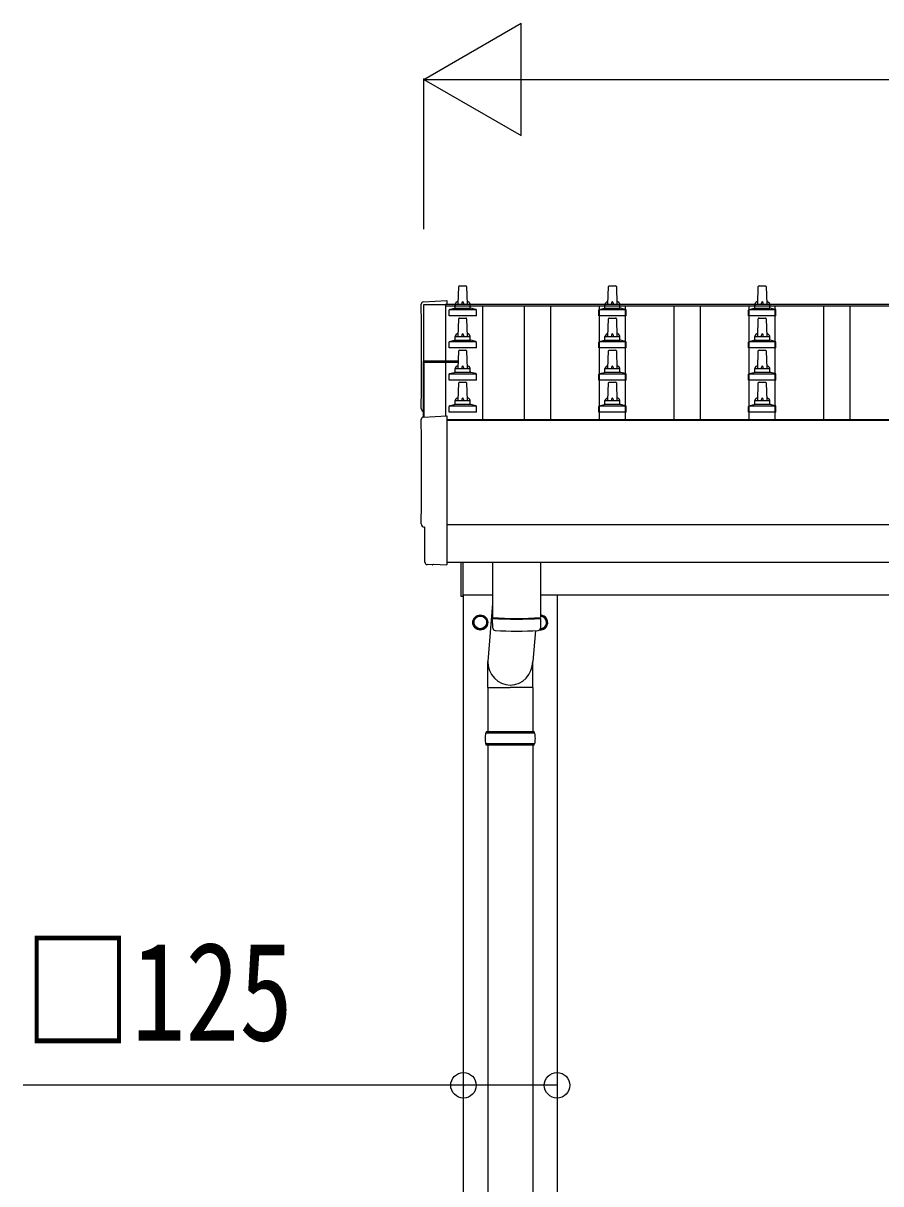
# Model space of a CAD drawing. Units: millimetres, scale not verified. Extents: x -16820 to 16820, y -11880 to 11880.
# Drawn here: x -15193 to -14047, y -3633 to -2083 of the extents above; entities that cross this region are included whole.
import ezdxf
from ezdxf.enums import TextEntityAlignment as Align

# ---------------------------------------------------------------- set-up
doc = ezdxf.new("R2010")
doc.units = ezdxf.units.MM
doc.header["$LTSCALE"] = 60
for name, color, linetype in [('0-5_YKK_13', 4, 'Continuous'), ('0-6_YKK_A1', 4, 'Continuous'), ('0-7_YKK_D', 6, 'Continuous')]:
    doc.layers.add(name, color=color, linetype=linetype)
doc.styles.add('ＭＳ ゴシック', font='')
doc.styles.get('ＭＳ ゴシック').set_extended_font_data('MS Gothic')

msp = doc.modelspace()

# ---------------------------------------------------------------- linework, layer by layer
at = {"layer": '0-5_YKK_13'}
for p, q in [((-14611.85, -2458.35), (-14611.12, -2434.83)), ((-14610.12, -2433.85), (-14601.57, -2433.85)), ((-14600.57, -2434.83), (-14599.85, -2458.35)), ((-14411.85, -2458.35), (-14411.12, -2434.83)), ((-14410.12, -2433.85), (-14401.57, -2433.85)), ((-14400.57, -2434.83), (-14399.85, -2458.35)), ((-14211.85, -2458.35), (-14211.12, -2434.83)), ((-14210.12, -2433.85), (-14201.57, -2433.85)), ((-14200.57, -2434.83), (-14199.85, -2458.35)), ((-14623.33, -2465.17), (-14616.61, -2463.54)), ((-14616.23, -2463.35), (-14595.46, -2463.35)), ((-14615.85, -2462.57), (-14615.85, -2458.35)), ((-14614.85, -2458.35), (-14596.85, -2458.35)), ((-14595.85, -2462.57), (-14595.85, -2458.35)), ((-14588.36, -2465.17), (-14595.08, -2463.54)), ((-14423.33, -2465.17), (-14416.61, -2463.54)), ((-14416.23, -2463.35), (-14395.46, -2463.35)), ((-14415.85, -2462.57), (-14415.85, -2458.35)), ((-14414.85, -2458.35), (-14396.85, -2458.35)), ((-14395.85, -2462.57), (-14395.85, -2458.35)), ((-14388.36, -2465.17), (-14395.08, -2463.54)), ((-14223.33, -2465.17), (-14216.61, -2463.54)), ((-14216.23, -2463.35), (-14195.46, -2463.35)), ((-14215.85, -2462.57), (-14215.85, -2458.35)), ((-14214.85, -2458.35), (-14196.85, -2458.35)), ((-14195.85, -2462.57), (-14195.85, -2458.35)), ((-14188.36, -2465.17), (-14195.08, -2463.54)), ((-14624.1, -2473.85), (-14624.1, -2466.14)), ((-14587.6, -2473.85), (-14624.1, -2473.85)), ((-14623.71, -2465.35), (-14587.98, -2465.35)), ((-14611.85, -2501.21), (-14611.12, -2477.69)), ((-14610.12, -2476.71), (-14601.57, -2476.71)), ((-14600.57, -2477.69), (-14599.85, -2501.21)), ((-14587.6, -2473.85), (-14587.6, -2466.14)), ((-14424.1, -2473.85), (-14424.1, -2466.14)), ((-14387.6, -2473.85), (-14424.1, -2473.85)), ((-14423.71, -2465.35), (-14387.98, -2465.35)), ((-14411.85, -2501.21), (-14411.12, -2477.69)), ((-14410.12, -2476.71), (-14401.57, -2476.71)), ((-14400.57, -2477.69), (-14399.85, -2501.21)), ((-14387.6, -2473.85), (-14387.6, -2466.14)), ((-14224.1, -2473.85), (-14224.1, -2466.14)), ((-14187.6, -2473.85), (-14224.1, -2473.85)), ((-14223.71, -2465.35), (-14187.98, -2465.35)), ((-14211.85, -2501.21), (-14211.12, -2477.69)), ((-14210.12, -2476.71), (-14201.57, -2476.71)), ((-14200.57, -2477.69), (-14199.85, -2501.21)), ((-14187.6, -2473.85), (-14187.6, -2466.14)), ((-14624.1, -2516.71), (-14624.1, -2509)), ((-14623.71, -2508.21), (-14587.98, -2508.21)), ((-14623.33, -2508.03), (-14616.61, -2506.4)), ((-14616.23, -2506.21), (-14595.46, -2506.21)), ((-14615.85, -2505.42), (-14615.85, -2501.21)), ((-14614.85, -2501.21), (-14596.85, -2501.21)), ((-14595.85, -2505.42), (-14595.85, -2501.21)), ((-14588.36, -2508.03), (-14595.08, -2506.4)), ((-14587.6, -2516.71), (-14587.6, -2509)), ((-14424.1, -2516.71), (-14424.1, -2509)), ((-14423.71, -2508.21), (-14387.98, -2508.21)), ((-14423.33, -2508.03), (-14416.61, -2506.4)), ((-14416.23, -2506.21), (-14395.46, -2506.21)), ((-14415.85, -2505.42), (-14415.85, -2501.21)), ((-14414.85, -2501.21), (-14396.85, -2501.21)), ((-14395.85, -2505.42), (-14395.85, -2501.21)), ((-14388.36, -2508.03), (-14395.08, -2506.4)), ((-14387.6, -2516.71), (-14387.6, -2509)), ((-14224.1, -2516.71), (-14224.1, -2509)), ((-14223.71, -2508.21), (-14187.98, -2508.21)), ((-14223.33, -2508.03), (-14216.61, -2506.4)), ((-14216.23, -2506.21), (-14195.46, -2506.21)), ((-14215.85, -2505.42), (-14215.85, -2501.21)), ((-14214.85, -2501.21), (-14196.85, -2501.21)), ((-14195.85, -2505.42), (-14195.85, -2501.21)), ((-14188.36, -2508.03), (-14195.08, -2506.4)), ((-14187.6, -2516.71), (-14187.6, -2509)), ((-14587.6, -2516.71), (-14624.1, -2516.71)), ((-14611.85, -2544.07), (-14611.12, -2520.54)), ((-14610.12, -2519.57), (-14601.57, -2519.57)), ((-14600.57, -2520.54), (-14599.85, -2544.07)), ((-14387.6, -2516.71), (-14424.1, -2516.71)), ((-14411.85, -2544.07), (-14411.12, -2520.54)), ((-14410.12, -2519.57), (-14401.57, -2519.57)), ((-14400.57, -2520.54), (-14399.85, -2544.07)), ((-14187.6, -2516.71), (-14224.1, -2516.71)), ((-14211.85, -2544.07), (-14211.12, -2520.54)), ((-14210.12, -2519.57), (-14201.57, -2519.57)), ((-14200.57, -2520.54), (-14199.85, -2544.07)), ((-14658.85, -2535.17), (-14658.85, -2609.07)), ((-14611.54, -2534.17), (-14657.85, -2534.17)), ((-14611.56, -2534.81), (-14657.85, -2534.81)), ((-14657.85, -2535.81), (-14657.85, -2608.99)), ((-14657.85, -2535.81), (-14611.59, -2535.81)), ((-14624.1, -2559.57), (-14624.1, -2551.85)), ((-14623.71, -2551.07), (-14587.98, -2551.07)), ((-14623.33, -2550.88), (-14616.61, -2549.25)), ((-14616.23, -2549.07), (-14595.46, -2549.07)), ((-14615.85, -2548.28), (-14615.85, -2544.07)), ((-14614.85, -2544.07), (-14596.85, -2544.07)), ((-14595.85, -2548.28), (-14595.85, -2544.07)), ((-14588.36, -2550.88), (-14595.08, -2549.25)), ((-14587.6, -2559.57), (-14587.6, -2551.85)), ((-14424.1, -2559.57), (-14424.1, -2551.85)), ((-14423.71, -2551.07), (-14387.98, -2551.07)), ((-14423.33, -2550.88), (-14416.61, -2549.25)), ((-14416.23, -2549.07), (-14395.46, -2549.07)), ((-14415.85, -2548.28), (-14415.85, -2544.07)), ((-14414.85, -2544.07), (-14396.85, -2544.07)), ((-14395.85, -2548.28), (-14395.85, -2544.07)), ((-14388.36, -2550.88), (-14395.08, -2549.25)), ((-14387.6, -2559.57), (-14387.6, -2551.85)), ((-14224.1, -2559.57), (-14224.1, -2551.85)), ((-14223.71, -2551.07), (-14187.98, -2551.07)), ((-14223.33, -2550.88), (-14216.61, -2549.25)), ((-14216.23, -2549.07), (-14195.46, -2549.07)), ((-14215.85, -2548.28), (-14215.85, -2544.07)), ((-14214.85, -2544.07), (-14196.85, -2544.07)), ((-14195.85, -2548.28), (-14195.85, -2544.07)), ((-14188.36, -2550.88), (-14195.08, -2549.25)), ((-14187.6, -2559.57), (-14187.6, -2551.85)), ((-14587.6, -2559.57), (-14624.1, -2559.57)), ((-14611.85, -2586.92), (-14611.12, -2563.4)), ((-14610.12, -2562.42), (-14601.57, -2562.42)), ((-14600.57, -2563.4), (-14599.85, -2586.92)), ((-14387.6, -2559.57), (-14424.1, -2559.57)), ((-14411.85, -2586.92), (-14411.12, -2563.4)), ((-14410.12, -2562.42), (-14401.57, -2562.42)), ((-14400.57, -2563.4), (-14399.85, -2586.92)), ((-14187.6, -2559.57), (-14224.1, -2559.57)), ((-14211.85, -2586.92), (-14211.12, -2563.4)), ((-14210.12, -2562.42), (-14201.57, -2562.42)), ((-14200.57, -2563.4), (-14199.85, -2586.92)), ((-14615.85, -2591.14), (-14615.85, -2586.92)), ((-14614.85, -2586.92), (-14596.85, -2586.92)), ((-14595.85, -2591.14), (-14595.85, -2586.92)), ((-14415.85, -2591.14), (-14415.85, -2586.92)), ((-14414.85, -2586.92), (-14396.85, -2586.92)), ((-14395.85, -2591.14), (-14395.85, -2586.92)), ((-14215.85, -2591.14), (-14215.85, -2586.92)), ((-14214.85, -2586.92), (-14196.85, -2586.92)), ((-14195.85, -2591.14), (-14195.85, -2586.92)), ((-14624.1, -2602.42), (-14624.1, -2594.71)), ((-14587.6, -2602.42), (-14624.1, -2602.42)), ((-14623.71, -2593.92), (-14587.98, -2593.92)), ((-14623.33, -2593.74), (-14616.61, -2592.11)), ((-14616.23, -2591.92), (-14595.46, -2591.92)), ((-14588.36, -2593.74), (-14595.08, -2592.11)), ((-14587.6, -2602.42), (-14587.6, -2594.71)), ((-14424.1, -2602.42), (-14424.1, -2594.71)), ((-14387.6, -2602.42), (-14424.1, -2602.42)), ((-14423.71, -2593.92), (-14387.98, -2593.92)), ((-14423.33, -2593.74), (-14416.61, -2592.11)), ((-14416.23, -2591.92), (-14395.46, -2591.92)), ((-14388.36, -2593.74), (-14395.08, -2592.11)), ((-14387.6, -2602.42), (-14387.6, -2594.71)), ((-14224.1, -2602.42), (-14224.1, -2594.71)), ((-14187.6, -2602.42), (-14224.1, -2602.42)), ((-14223.71, -2593.92), (-14187.98, -2593.92)), ((-14223.33, -2593.74), (-14216.61, -2592.11)), ((-14216.23, -2591.92), (-14195.46, -2591.92)), ((-14188.36, -2593.74), (-14195.08, -2592.11)), ((-14187.6, -2602.42), (-14187.6, -2594.71)), ((-14607.85, -2848.69), (-14607.85, -2802.8)), ((-14605.85, -2802.8), (-14605.85, -2848.69)), ((-14565.85, -2802.8), (-14565.85, -2876.74)), ((-14501.85, -2802.8), (-14501.85, -2876.74)), ((-14646.48, -2806.22), (-14653.4, -2805.86)), ((-14626.85, -2805.22), (-14626.85, -2806.22)), ((-14605.85, -2848.69), (-14607.85, -2848.69)), ((-14565.85, -2857.92), (-14572.4, -2935.23)), ((-14565.65, -2890.72), (-14565.88, -2877.74)), ((-14561.37, -2877.02), (-14561.35, -2878.02)), ((-14506.32, -2877.02), (-14506.34, -2878.02)), ((-14501.82, -2877.74), (-14502.04, -2890.72)), ((-14573.75, -2882.94), (-14573.85, -2882.94)), ((-14573.75, -2883.44), (-14573.85, -2883.44)), ((-14508.85, -2894.09), (-14512.29, -2935.23)), ((-14572.5, -2969.9), (-14572.5, -2935.23)), ((-14512.2, -2969.9), (-14512.2, -2935.23)), ((-14572.5, -2969.9), (-14542.35, -2969.9)), ((-14572.35, -2969.9), (-14572.35, -3029.19)), ((-14512.2, -2969.9), (-14542.35, -2969.9)), ((-14512.35, -2969.9), (-14512.35, -3029.19)), ((-14509.35, -3031.19), (-14575.35, -3031.19)), ((-14510.35, -3029.19), (-14574.35, -3029.19)), ((-14574.35, -3029.19), (-14574.35, -3031.19)), ((-14510.35, -3029.19), (-14510.35, -3031.19)), ((-14509.35, -3045.19), (-14575.35, -3045.19)), ((-14574.35, -3047.19), (-14574.35, -3045.19)), ((-14510.35, -3047.19), (-14574.35, -3047.19)), ((-14572.35, -3047.19), (-14572.35, -4042.19)), ((-14512.35, -3047.19), (-14512.35, -4042.19)), ((-14510.35, -3047.19), (-14510.35, -3045.19))]:
    msp.add_line(p, q, dxfattribs=at)
for points in [[(-14658.42, -2455.09), (-14626.85, -2453.44), (-14626.85, -2458.08)], [(-14658.42, -2609.02), (-14626.85, -2607.36), (-14626.85, -2805.22)], [(-14656.24, -2802.87), (-14656.24, -2755.84), (-14656.84, -2755.84)], [(-14645.74, -2805.95), (-14645.07, -2805.32), (-14626.85, -2806.22)], [(-14501.85, -2873.66), (-14493.85, -2878.28), (-14493.85, -2888.09), (-14501.85, -2892.71)]]:
    msp.add_lwpolyline(points, dxfattribs=at)
msp.add_lwpolyline([(-14582.35, -2873.37), (-14590.85, -2878.28), (-14590.85, -2888.09), (-14582.35, -2893), (-14573.85, -2888.09), (-14573.85, -2878.28)], close=True, dxfattribs=at)
for radius in [10, 8.5]:
    msp.add_circle((-14582.35, -2883.19), radius, dxfattribs=at)
for centre, radius, start, end in [((-14610.12, -2434.85), 1, 90, 178.60509), ((-14601.57, -2434.85), 1, 1.39491, 90), ((-14410.12, -2434.85), 1, 90, 178.60509), ((-14401.57, -2434.85), 1, 1.39491, 90), ((-14210.12, -2434.85), 1, 90, 178.60509), ((-14201.57, -2434.85), 1, 1.39491, 90), ((-14616.85, -2462.57), 1, 283.62699, 0), ((-14611.76, -2458.99), 4.13, 90, 171.17633), ((-14614.85, -2459.35), 1, 90, 180), ((-14602.51, -2458.35), 4.83, 133.60282, 180), ((-14609.18, -2458.35), 4.83, 0, 46.39718), ((-14599.93, -2458.99), 4.13, 8.82367, 90), ((-14596.85, -2459.35), 1, 0, 90), ((-14594.85, -2462.57), 1, 180, 256.37301), ((-14416.85, -2462.57), 1, 283.62699, 0), ((-14411.76, -2458.99), 4.13, 90, 171.17633), ((-14414.85, -2459.35), 1, 90, 180), ((-14402.51, -2458.35), 4.83, 133.60282, 180), ((-14409.18, -2458.35), 4.83, 0, 46.39718), ((-14399.93, -2458.99), 4.13, 8.82367, 90), ((-14396.85, -2459.35), 1, 0, 90), ((-14394.85, -2462.57), 1, 180, 256.37301), ((-14216.85, -2462.57), 1, 283.62699, 0), ((-14211.76, -2458.99), 4.13, 90, 171.17633), ((-14214.85, -2459.35), 1, 90, 180), ((-14202.51, -2458.35), 4.83, 133.60282, 180), ((-14209.18, -2458.35), 4.83, 0, 46.39718), ((-14199.93, -2458.99), 4.13, 8.82367, 90), ((-14196.85, -2459.35), 1, 0, 90), ((-14194.85, -2462.57), 1, 180, 256.37301), ((-14623.1, -2466.14), 1, 103.62699, 180), ((-14610.12, -2477.71), 1, 90, 178.60509), ((-14601.57, -2477.71), 1, 1.39491, 90), ((-14588.6, -2466.14), 1, 0, 76.37301), ((-14423.1, -2466.14), 1, 103.62699, 180), ((-14410.12, -2477.71), 1, 90, 178.60509), ((-14401.57, -2477.71), 1, 1.39491, 90), ((-14388.6, -2466.14), 1, 0, 76.37301), ((-14223.1, -2466.14), 1, 103.62699, 180), ((-14210.12, -2477.71), 1, 90, 178.60509), ((-14201.57, -2477.71), 1, 1.39491, 90), ((-14188.6, -2466.14), 1, 0, 76.37301), ((-14623.1, -2509), 1, 103.62699, 180), ((-14616.85, -2505.42), 1, 283.62699, 0), ((-14611.76, -2501.85), 4.13, 90, 171.17633), ((-14614.85, -2502.21), 1, 90, 180), ((-14602.51, -2501.21), 4.83, 133.60282, 180), ((-14609.18, -2501.21), 4.83, 0, 46.39718), ((-14599.93, -2501.85), 4.13, 8.82367, 90), ((-14596.85, -2502.21), 1, 0, 90), ((-14594.85, -2505.42), 1, 180, 256.37301), ((-14588.6, -2509), 1, 0, 76.37301), ((-14423.1, -2509), 1, 103.62699, 180), ((-14416.85, -2505.42), 1, 283.62699, 0), ((-14411.76, -2501.85), 4.13, 90, 171.17633), ((-14414.85, -2502.21), 1, 90, 180), ((-14402.51, -2501.21), 4.83, 133.60282, 180), ((-14409.18, -2501.21), 4.83, 0, 46.39718), ((-14399.93, -2501.85), 4.13, 8.82367, 90), ((-14396.85, -2502.21), 1, 0, 90), ((-14394.85, -2505.42), 1, 180, 256.37301), ((-14388.6, -2509), 1, 0, 76.37301), ((-14223.1, -2509), 1, 103.62699, 180), ((-14216.85, -2505.42), 1, 283.62699, 0), ((-14211.76, -2501.85), 4.13, 90, 171.17633), ((-14214.85, -2502.21), 1, 90, 180), ((-14202.51, -2501.21), 4.83, 133.60282, 180), ((-14209.18, -2501.21), 4.83, 0, 46.39718), ((-14199.93, -2501.85), 4.13, 8.82367, 90), ((-14196.85, -2502.21), 1, 0, 90), ((-14194.85, -2505.42), 1, 180, 256.37301), ((-14188.6, -2509), 1, 0, 76.37301), ((-14610.12, -2520.57), 1, 90, 178.60509), ((-14601.57, -2520.57), 1, 1.39491, 90), ((-14410.12, -2520.57), 1, 90, 178.60509), ((-14401.57, -2520.57), 1, 1.39491, 90), ((-14210.12, -2520.57), 1, 90, 178.60509), ((-14201.57, -2520.57), 1, 1.39491, 90), ((-14657.85, -2535.17), 1, 90, 180), ((-14657.85, -2535.81), 1, 90, 180), ((-14611.76, -2544.7), 4.13, 90, 171.17633), ((-14602.51, -2544.07), 4.83, 133.60282, 180), ((-14609.18, -2544.07), 4.83, 0, 46.39718), ((-14599.93, -2544.7), 4.13, 8.82367, 90), ((-14411.76, -2544.7), 4.13, 90, 171.17633), ((-14402.51, -2544.07), 4.83, 133.60282, 180), ((-14409.18, -2544.07), 4.83, 0, 46.39718), ((-14399.93, -2544.7), 4.13, 8.82367, 90), ((-14211.76, -2544.7), 4.13, 90, 171.17633), ((-14202.51, -2544.07), 4.83, 133.60282, 180), ((-14209.18, -2544.07), 4.83, 0, 46.39718), ((-14199.93, -2544.7), 4.13, 8.82367, 90), ((-14623.1, -2551.85), 1, 103.62699, 180), ((-14616.85, -2548.28), 1, 283.62699, 0), ((-14614.85, -2545.07), 1, 90, 180), ((-14596.85, -2545.07), 1, 0, 90), ((-14594.85, -2548.28), 1, 180, 256.37301), ((-14588.6, -2551.85), 1, 0, 76.37301), ((-14423.1, -2551.85), 1, 103.62699, 180), ((-14416.85, -2548.28), 1, 283.62699, 0), ((-14414.85, -2545.07), 1, 90, 180), ((-14396.85, -2545.07), 1, 0, 90), ((-14394.85, -2548.28), 1, 180, 256.37301), ((-14388.6, -2551.85), 1, 0, 76.37301), ((-14223.1, -2551.85), 1, 103.62699, 180), ((-14216.85, -2548.28), 1, 283.62699, 0), ((-14214.85, -2545.07), 1, 90, 180), ((-14196.85, -2545.07), 1, 0, 90), ((-14194.85, -2548.28), 1, 180, 256.37301), ((-14188.6, -2551.85), 1, 0, 76.37301), ((-14610.12, -2563.42), 1, 90, 178.60509), ((-14601.57, -2563.42), 1, 1.39491, 90), ((-14410.12, -2563.42), 1, 90, 178.60509), ((-14401.57, -2563.42), 1, 1.39491, 90), ((-14210.12, -2563.42), 1, 90, 178.60509), ((-14201.57, -2563.42), 1, 1.39491, 90), ((-14611.76, -2587.56), 4.13, 90, 171.17633), ((-14614.85, -2587.92), 1, 90, 180), ((-14602.51, -2586.92), 4.83, 133.60282, 180), ((-14609.18, -2586.92), 4.83, 0, 46.39718), ((-14599.93, -2587.56), 4.13, 8.82367, 90), ((-14596.85, -2587.92), 1, 0, 90), ((-14411.76, -2587.56), 4.13, 90, 171.17633), ((-14414.85, -2587.92), 1, 90, 180), ((-14402.51, -2586.92), 4.83, 133.60282, 180), ((-14409.18, -2586.92), 4.83, 0, 46.39718), ((-14399.93, -2587.56), 4.13, 8.82367, 90), ((-14396.85, -2587.92), 1, 0, 90), ((-14211.76, -2587.56), 4.13, 90, 171.17633), ((-14214.85, -2587.92), 1, 90, 180), ((-14202.51, -2586.92), 4.83, 133.60282, 180), ((-14209.18, -2586.92), 4.83, 0, 46.39718), ((-14199.93, -2587.56), 4.13, 8.82367, 90), ((-14196.85, -2587.92), 1, 0, 90), ((-14623.1, -2594.71), 1, 103.62699, 180), ((-14616.85, -2591.14), 1, 283.62699, 0), ((-14594.85, -2591.14), 1, 180, 256.37301), ((-14588.6, -2594.71), 1, 0, 76.37301), ((-14423.1, -2594.71), 1, 103.62699, 180), ((-14416.85, -2591.14), 1, 283.62699, 0), ((-14394.85, -2591.14), 1, 180, 256.37301), ((-14388.6, -2594.71), 1, 0, 76.37301), ((-14223.1, -2594.71), 1, 103.62699, 180), ((-14216.85, -2591.14), 1, 283.62699, 0), ((-14194.85, -2591.14), 1, 180, 256.37301), ((-14188.6, -2594.71), 1, 0, 76.37301), ((-14582.35, -2883.19), 8.6, 171.25399, 188.74601), ((-14582.35, -2883.19), 8.6, 111.25399, 128.74601), ((-14582.35, -2883.19), 8.6, 51.25399, 68.74601), ((-14582.35, -2883.19), 8.6, 1.66581, 8.74601), ((-14533.85, -2397.01), 480.8, 266.18381, 273.81619), ((-14533.85, -2398.01), 480.8, 266.18381, 273.81619), ((-14502.35, -2883.19), 10, 264.56138, 87.13402), ((-14502.35, -2883.19), 8.5, 270.63724, 86.62771), ((-14502.35, -2883.19), 8.6, 51.25399, 68.74601), ((-14502.35, -2883.19), 8.6, 351.25399, 8.74601), ((-14582.35, -2883.19), 8.6, 231.25399, 248.74601), ((-14582.35, -2883.19), 8.6, 291.25399, 308.74601), ((-14582.35, -2883.19), 8.6, 351.25399, 358.33419), ((-14562.23, -2890.49), 3.43, 183.91307, 262.91645), ((-14533.85, -2375.02), 519.67, 266.82357, 273.17802), ((-14505.46, -2890.49), 3.43, 277.00994, 356.09787), ((-14502.35, -2883.19), 8.6, 291.25399, 308.74601), ((-14526.6, -3038.19), 49.25, 171.82876, 180.00002), ((-14558.1, -3038.19), 49.25, 359.99998, 8.17124), ((-14526.6, -3038.19), 49.25, 180.00002, 188.17127), ((-14558.1, -3038.19), 49.25, 351.82873, 359.99998)]:
    msp.add_arc(centre, radius, start, end, dxfattribs=at)
for centre, major_axis, ratio, start_param, end_param in [((-14658.26, -2458.09), (-3, 0), 0.99863, 4.7647489, 6.2979817), ((-19424.12, -2528.51), (4763.38, 0), 0.99863, 6.2686928, 6.2979817), ((-14656.84, -2597.51), (-4.41, 0), 0.99863, 6.2686928, 7.3806922), ((-14658.26, -2612.01), (-3, 0), 0.99863, 4.7647489, 6.2979817), ((-19424.12, -2682.44), (4763.38, 0), 0.99863, 6.2686928, 6.2979817), ((-14656.84, -2751.44), (-4.41, 0), 0.99863, 6.2686928, 7.8539816), ((-14653.23, -2802.86), (-2.18, -2.07), 0.9974, 5.5252311, 7.0411395), ((-14646.42, -2805.22), (-0.727, -0.69), 0.9974, 0.7579542, 1.5707963), ((-14542.35, -2935.23), (0, -31.56), 0.952301, 4.712389, 7.8539816)]:
    msp.add_ellipse(centre, major_axis=major_axis, ratio=ratio, start_param=start_param, end_param=end_param, dxfattribs=at)
at = {"layer": '0-6_YKK_A1'}
for p, q in [((-14657.85, -2534.17), (-14657.85, -2458.5)), ((-14657.85, -2458.5), (-14628.85, -2458.5)), ((-14628.85, -2458.08), (-9182.85, -2458.08)), ((-14628.85, -2458.08), (-14628.85, -2460.59)), ((-14628.85, -2458.5), (-14628.85, -2534.17)), ((-14628.85, -2460.59), (-9182.85, -2460.59)), ((-14579.35, -2460.59), (-14579.35, -2612.08)), ((-14523.35, -2612.08), (-14523.35, -2460.59)), ((-14488.35, -2612.08), (-14488.35, -2460.59)), ((-14423.35, -2612.08), (-14423.35, -2460.59)), ((-14388.35, -2612.08), (-14388.35, -2460.59)), ((-14323.35, -2612.08), (-14323.35, -2460.59)), ((-14288.35, -2612.08), (-14288.35, -2460.59)), ((-14223.35, -2612.08), (-14223.35, -2460.59)), ((-14188.35, -2612.08), (-14188.35, -2460.59)), ((-14123.35, -2612.08), (-14123.35, -2460.59)), ((-14088.35, -2612.08), (-14088.35, -2460.59)), ((-14657.85, -2608.99), (-14657.85, -2535.81)), ((-14628.85, -2535.81), (-14628.85, -2607.47)), ((-14626.85, -2612.08), (-9184.85, -2612.08)), ((-14626.85, -2612.89), (-9184.85, -2612.89)), ((-9184.85, -2752.86), (-14626.85, -2752.86)), ((-14626.85, -2802.8), (-9184.85, -2802.8)), ((-14605.85, -2846.19), (-14565.85, -2846.19)), ((-14604.85, -5701.19), (-14604.85, -2846.19)), ((-14501.85, -2846.19), (-9309.85, -2846.19)), ((-14479.85, -2846.19), (-14479.85, -5701.19))]:
    msp.add_line(p, q, dxfattribs=at)
at = {"layer": '0-7_YKK_D'}
for p, q in [((-14657.85, -2158.08), (-14527.94, -2083.08)), ((-14527.94, -2233.08), (-14527.94, -2083.08)), ((-14657.85, -2358.08), (-14657.85, -2157.08)), ((-14657.85, -2158.08), (-14527.94, -2233.08)), ((-14657.85, -2158.08), (-14398.04, -2158.08)), ((-14507.85, -2158.08), (-9303.85, -2158.08)), ((-14604.85, -3501.19), (-14604.85, -3502.19))]:
    msp.add_line(p, q, dxfattribs=at)
msp.add_lwpolyline([(-14479.85, -3501.19), (-14604.85, -3501.19), (-15192.85, -3501.19)], dxfattribs=at)
for centre in [(-14604.85, -3501.19), (-14479.85, -3501.19)]:
    msp.add_circle(centre, 17, dxfattribs=at)

# ---------------------------------------------------------------- texts
at = {"layer": '0-7_YKK_D', "style": 'ＭＳ ゴシック', "width": 0.8}
msp.add_text('□125', height=132, dxfattribs=at).set_placement((-15192.05, -3481.19), align=Align.BOTTOM_LEFT)

doc.saveas('drawing.dxf')
